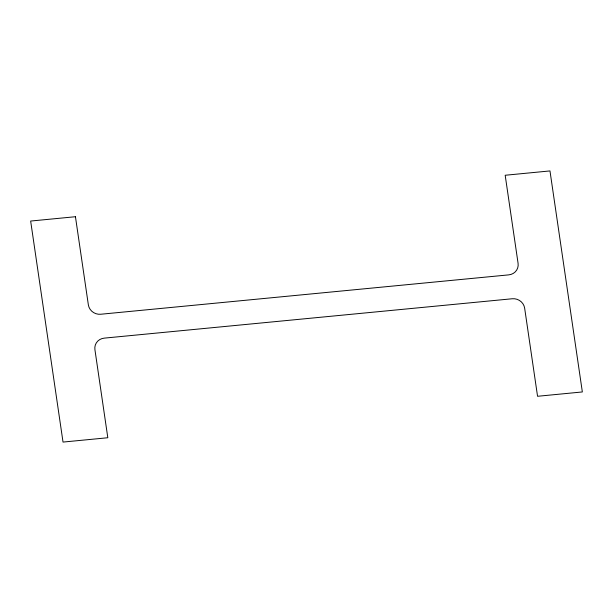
<?xml version="1.0" encoding="UTF-8"?>
<svg xmlns="http://www.w3.org/2000/svg" width="613" height="613" viewBox="0 0 613 613"><rect width="100%" height="100%" fill="white"/><g stroke="black" fill="none" stroke-linecap="round" stroke-linejoin="round"><path stroke-width="0.92" d="M75.445 216.718L30.65 221.048L63.024 442.073L107.819 437.743L94.915 349.632A11.049 10.421 21.8 0 1 104.241 338.131L512.261 298.753A11.049 10.421 21.8 0 1 524.651 308.163L537.555 396.282L582.35 391.952L549.976 170.927L505.181 175.257L518.085 263.368A11.049 10.421 21.8 0 1 508.759 274.869L100.739 314.247A11.049 10.421 21.8 0 1 88.349 304.837L75.445 216.718"/></g></svg>
